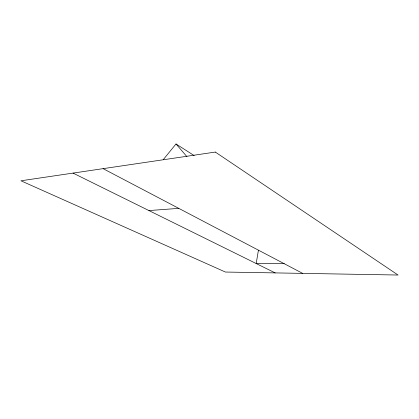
<?xml version="1.0" encoding="UTF-8"?>
<svg xmlns="http://www.w3.org/2000/svg" width="419" height="419" viewBox="0 0 419 419"><rect width="100%" height="100%" fill="white"/><g stroke="black" fill="none" stroke-linecap="round" stroke-linejoin="round"><path stroke-width="0.63" d="M258.434 250.169L256.187 263.53L284.192 263.687M163.221 159.691L176.011 143.968L194.144 155.564M148.928 210.568L178.772 208.363M73.037 173.099L275.173 272.905M103.105 168.653L302.665 273.382M176.011 143.968L186.905 156.622M215.329 152.066L20.95 180.793L225.412 272.041L398.05 275.032L215.329 152.066"/></g></svg>
